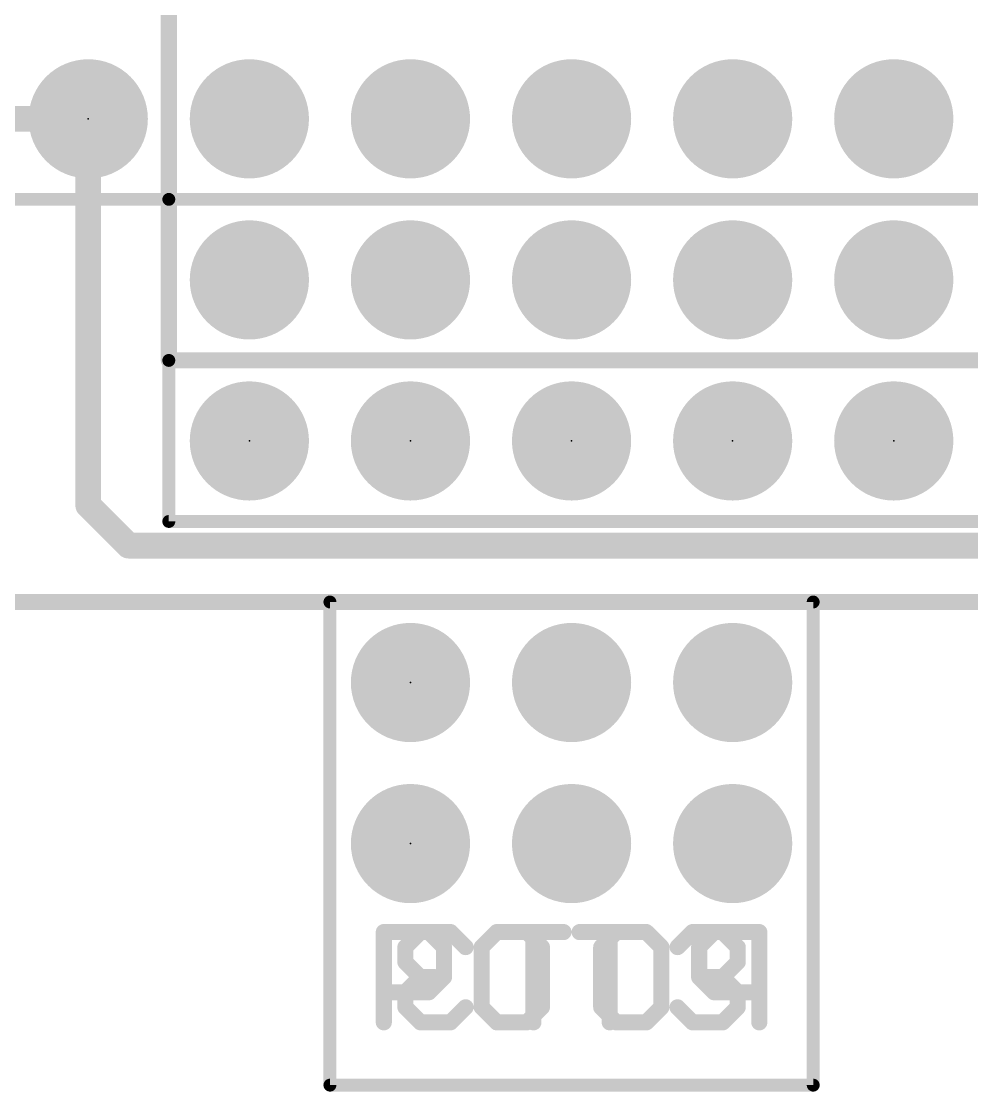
# Model space of a CAD drawing. Extents: x 0 to 108, y -11 to 121.
# Drawn here: x 23.08 to 38.06, y 77.37 to 94.25 of the extents above; entities that cross this region are included whole.
import ezdxf

# ---------------------------------------------------------------- set-up
doc = ezdxf.new("R2010")
doc.units = 0
for name, color, linetype in [('1', 12, 'CONTINUOUS'), ('17', 110, 'CONTINUOUS'), ('21', 41, 'CONTINUOUS'), ('22', 40, 'CONTINUOUS'), ('23', 53, 'CONTINUOUS'), ('51', 53, 'CONTINUOUS')]:
    doc.layers.add(name, color=color, linetype=linetype)

# ---------------------------------------------------------------- blocks, each defined once
blk = doc.blocks.new('RECT')
blk.add_solid([(-0.5, -0.5), (0.5, -0.5), (-0.5, 0.5), (0.5, 0.5)])
blk = doc.blocks.new('ROUNDP')
at = {"const_width": 0.5}
blk.add_lwpolyline([(0, -0.25, 1), (0, 0.25, 1), (0, -0.25)], format="xyb", dxfattribs=at)

msp = doc.modelspace()

# ---------------------------------------------------------------- linework, layer by layer
at = {"layer": '1'}
for points, const_width in [([(25.4, 88.9), (25.4, 110.49)], 0.254), ([(10.16, 92.71), (24.13, 92.71)], 0.4064), ([(24.13, 92.71), (24.13, 86.614)], 0.4064), ([(43.18, 88.9), (25.4, 88.9)], 0.254), ([(24.13, 86.614), (24.765, 85.979)], 0.4064), ([(24.765, 85.979), (46.355, 85.979)], 0.4064), ([(0, 85.09), (85.09, 85.09)], 0.254)]:
    msp.add_lwpolyline(points, dxfattribs=dict(at, const_width=const_width))
for points, const_width in [([(24.2316, 92.71, 1), (24.0284, 92.71)], 0.2032), ([(24.13, 92.6084, 1), (24.13, 92.8116)], 0.2032), ([(25.4, 88.9635, 1), (25.4, 88.8365)], 0.127), ([(25.3365, 88.9, 1), (25.4635, 88.9)], 0.127), ([(24.2018, 86.6858, 1), (24.0582, 86.5422)], 0.2032), ([(24.0284, 86.614, 1), (24.2316, 86.614)], 0.2032), ([(24.765, 86.0806, 1), (24.765, 85.8774)], 0.2032), ([(24.6932, 85.9072, 1), (24.8368, 86.0508)], 0.2032)]:
    msp.add_lwpolyline(points, format="xyb", dxfattribs=dict(at, const_width=const_width))
at = {"layer": '21'}
for points, const_width in [([(25.4, 91.44), (25.4, 102.489)], 0.2032), ([(22.86, 91.44), (25.4, 91.44)], 0.2032), ([(25.4, 88.9), (25.4, 91.44)], 0.2032), ([(25.4, 91.44), (43.18, 91.44)], 0.2032), ([(50.8, 88.9), (25.4, 88.9)], 0.2032), ([(25.4, 88.9), (25.4, 86.36)], 0.2032), ([(25.4, 86.36), (50.8, 86.36)], 0.2032), ([(27.94, 85.09), (35.56, 85.09)], 0.2032), ([(27.94, 77.47), (27.94, 85.09)], 0.2032), ([(35.56, 85.09), (35.56, 77.47)], 0.2032), ([(28.7898, 78.4606), (28.7898, 79.8842)], 0.254), ([(28.7898, 79.8842), (29.5016, 79.8842)], 0.254), ([(29.5016, 79.8842), (29.7389, 79.6469)], 0.254), ([(30.5707, 79.8842), (30.3334, 79.6469)], 0.254), ([(31.0452, 79.8842), (30.5707, 79.8842)], 0.254), ([(31.2825, 79.6469), (31.0452, 79.8842)], 0.254), ([(31.877, 79.8842), (32.8261, 79.8842)], 0.254), ([(32.3515, 78.4606), (32.3515, 79.8842)], 0.254), ([(33.4206, 79.6469), (33.6579, 79.8842)], 0.254), ([(33.6579, 79.8842), (34.1324, 79.8842)], 0.254), ([(34.1324, 79.8842), (34.3697, 79.6469)], 0.254), ([(29.7389, 79.6469), (29.7389, 79.1724)], 0.254), ([(30.3334, 79.6469), (30.3334, 78.6979)], 0.254), ([(31.2825, 78.6979), (31.2825, 79.6469)], 0.254), ([(34.3697, 79.6469), (34.3697, 79.4097)], 0.254), ([(34.3697, 79.4097), (34.1324, 79.1724)], 0.254), ([(29.7389, 79.1724), (29.5016, 78.9351)], 0.254), ([(34.1324, 79.1724), (33.8951, 79.1724)], 0.254), ([(34.1324, 79.1724), (34.3697, 78.9351)], 0.254), ([(29.5016, 78.9351), (28.7898, 78.9351)], 0.254), ([(34.3697, 78.9351), (34.3697, 78.6979)], 0.254), ([(30.3334, 78.6979), (30.5707, 78.4606)], 0.254), ([(31.0452, 78.4606), (31.2825, 78.6979)], 0.254), ([(33.6579, 78.4606), (33.4206, 78.6979)], 0.254), ([(34.3697, 78.6979), (34.1324, 78.4606)], 0.254), ([(30.5707, 78.4606), (31.0452, 78.4606)], 0.254), ([(34.1324, 78.4606), (33.6579, 78.4606)], 0.254), ([(35.56, 77.47), (27.94, 77.47)], 0.2032)]:
    msp.add_lwpolyline(points, dxfattribs=dict(at, const_width=const_width))
for points, const_width in [([(25.4508, 91.44, 1), (25.3492, 91.44)], 0.1016), ([(25.4, 91.4908, 1), (25.4, 91.3892)], 0.1016), ([(25.3492, 91.44, 1), (25.4508, 91.44)], 0.1016), ([(25.4, 91.3892, 1), (25.4, 91.4908)], 0.1016), ([(25.4, 88.9508, 1), (25.4, 88.8492)], 0.1016), ([(25.4508, 88.9, 1), (25.3492, 88.9)], 0.1016), ([(25.3492, 88.9, 1), (25.4508, 88.9)], 0.1016), ([(25.4, 86.4108, 1), (25.4, 86.3092)], 0.1016), ([(25.3492, 86.36, 1), (25.4508, 86.36)], 0.1016), ([(27.94, 85.1408, 1), (27.94, 85.0392)], 0.1016), ([(27.9908, 85.09, 1), (27.8892, 85.09)], 0.1016), ([(35.6108, 85.09, 1), (35.5092, 85.09)], 0.1016), ([(35.56, 85.0392, 1), (35.56, 85.1408)], 0.1016), ([(28.8533, 79.8842, 1), (28.7263, 79.8842)], 0.127), ([(28.7898, 79.9477, 1), (28.7898, 79.8207)], 0.127), ([(29.5465, 79.9291, 1), (29.4567, 79.8393)], 0.127), ([(29.5016, 79.8207, 1), (29.5016, 79.9477)], 0.127), ([(30.5707, 79.9477, 1), (30.5707, 79.8207)], 0.127), ([(30.6156, 79.8393, 1), (30.5258, 79.9291)], 0.127), ([(31.0901, 79.9291, 1), (31.0003, 79.8393)], 0.127), ([(31.0452, 79.8207, 1), (31.0452, 79.9477)], 0.127), ([(31.877, 79.9477, 1), (31.877, 79.8207)], 0.127), ([(32.415, 79.8842, 1), (32.288, 79.8842)], 0.127), ([(32.8261, 79.8207, 1), (32.8261, 79.9477)], 0.127), ([(33.6579, 79.9477, 1), (33.6579, 79.8207)], 0.127), ([(33.7028, 79.8393, 1), (33.613, 79.9291)], 0.127), ([(34.1773, 79.9291, 1), (34.0875, 79.8393)], 0.127), ([(34.1324, 79.8207, 1), (34.1324, 79.9477)], 0.127), ([(29.8024, 79.6469, 1), (29.6754, 79.6469)], 0.127), ([(29.694, 79.602, 1), (29.7838, 79.6918)], 0.127), ([(30.3969, 79.6469, 1), (30.2699, 79.6469)], 0.127), ([(30.2885, 79.6918, 1), (30.3783, 79.602)], 0.127), ([(31.346, 79.6469, 1), (31.219, 79.6469)], 0.127), ([(31.2376, 79.602, 1), (31.3274, 79.6918)], 0.127), ([(33.3757, 79.6918, 1), (33.4655, 79.602)], 0.127), ([(34.4332, 79.6469, 1), (34.3062, 79.6469)], 0.127), ([(34.3248, 79.602, 1), (34.4146, 79.6918)], 0.127), ([(34.4146, 79.3648, 1), (34.3248, 79.4546)], 0.127), ([(34.3062, 79.4097, 1), (34.4332, 79.4097)], 0.127), ([(29.6754, 79.1724, 1), (29.8024, 79.1724)], 0.127), ([(29.7838, 79.1275, 1), (29.694, 79.2173)], 0.127), ([(33.8951, 79.2359, 1), (33.8951, 79.1089)], 0.127), ([(34.1773, 79.2173, 1), (34.0875, 79.1275)], 0.127), ([(34.0875, 79.2173, 1), (34.1773, 79.1275)], 0.127), ([(34.1324, 79.1089, 1), (34.1324, 79.2359)], 0.127), ([(28.7898, 78.9986, 1), (28.7898, 78.8716)], 0.127), ([(29.4567, 78.98, 1), (29.5465, 78.8902)], 0.127), ([(29.5016, 78.8716, 1), (29.5016, 78.9986)], 0.127), ([(34.4332, 78.9351, 1), (34.3062, 78.9351)], 0.127), ([(34.3248, 78.8902, 1), (34.4146, 78.98)], 0.127), ([(30.3783, 78.7428, 1), (30.2885, 78.653)], 0.127), ([(31.3274, 78.653, 1), (31.2376, 78.7428)], 0.127), ([(33.4655, 78.7428, 1), (33.3757, 78.653)], 0.127), ([(34.4146, 78.653, 1), (34.3248, 78.7428)], 0.127), ([(30.2699, 78.6979, 1), (30.3969, 78.6979)], 0.127), ([(31.219, 78.6979, 1), (31.346, 78.6979)], 0.127), ([(34.3062, 78.6979, 1), (34.4332, 78.6979)], 0.127), ([(28.7263, 78.4606, 1), (28.8533, 78.4606)], 0.127), ([(30.5707, 78.5241, 1), (30.5707, 78.3971)], 0.127), ([(30.5258, 78.4157, 1), (30.6156, 78.5055)], 0.127), ([(31.0003, 78.5055, 1), (31.0901, 78.4157)], 0.127), ([(31.0452, 78.3971, 1), (31.0452, 78.5241)], 0.127), ([(32.288, 78.4606, 1), (32.415, 78.4606)], 0.127), ([(33.6579, 78.5241, 1), (33.6579, 78.3971)], 0.127), ([(33.613, 78.4157, 1), (33.7028, 78.5055)], 0.127), ([(34.0875, 78.5055, 1), (34.1773, 78.4157)], 0.127), ([(34.1324, 78.3971, 1), (34.1324, 78.5241)], 0.127), ([(27.94, 77.5208, 1), (27.94, 77.4192)], 0.1016), ([(27.8892, 77.47, 1), (27.9908, 77.47)], 0.1016), ([(35.5092, 77.47, 1), (35.6108, 77.47)], 0.1016), ([(35.56, 77.4192, 1), (35.56, 77.5208)], 0.1016)]:
    msp.add_lwpolyline(points, format="xyb", dxfattribs=dict(at, const_width=const_width))
at = {"layer": '22'}
for points, const_width in [([(25.4, 91.44), (25.4, 102.489)], 0.2032), ([(22.86, 91.44), (25.4, 91.44)], 0.2032), ([(43.18, 91.44), (25.4, 91.44)], 0.2032), ([(25.4, 91.44), (25.4, 88.9)], 0.2032), ([(25.4, 88.9), (25.4, 86.36)], 0.2032), ([(50.8, 88.9), (25.4, 88.9)], 0.2032), ([(50.8, 86.36), (25.4, 86.36)], 0.2032), ([(35.56, 85.09), (27.94, 85.09)], 0.2032), ([(27.94, 77.47), (27.94, 85.09)], 0.2032), ([(35.56, 77.47), (35.56, 85.09)], 0.2032), ([(29.3676, 79.8842), (29.1303, 79.6469)], 0.254), ([(29.8421, 79.8842), (29.3676, 79.8842)], 0.254), ([(30.0794, 79.6469), (29.8421, 79.8842)], 0.254), ([(31.623, 79.8842), (30.6739, 79.8842)], 0.254), ([(31.1485, 78.4606), (31.1485, 79.8842)], 0.254), ([(32.2175, 79.6469), (32.4548, 79.8842)], 0.254), ([(32.4548, 79.8842), (32.9293, 79.8842)], 0.254), ([(32.9293, 79.8842), (33.1666, 79.6469)], 0.254), ([(33.9984, 79.8842), (33.7611, 79.6469)], 0.254), ([(34.7102, 79.8842), (33.9984, 79.8842)], 0.254), ([(34.7102, 78.4606), (34.7102, 79.8842)], 0.254), ([(29.1303, 79.6469), (29.1303, 79.4097)], 0.254), ([(32.2175, 78.6979), (32.2175, 79.6469)], 0.254), ([(33.1666, 79.6469), (33.1666, 78.6979)], 0.254), ([(33.7611, 79.6469), (33.7611, 79.1724)], 0.254), ([(29.1303, 79.4097), (29.3676, 79.1724)], 0.254), ([(29.3676, 79.1724), (29.1303, 78.9351)], 0.254), ([(29.3676, 79.1724), (29.6049, 79.1724)], 0.254), ([(33.7611, 79.1724), (33.9984, 78.9351)], 0.254), ([(29.1303, 78.9351), (29.1303, 78.6979)], 0.254), ([(33.9984, 78.9351), (34.7102, 78.9351)], 0.254), ([(29.1303, 78.6979), (29.3676, 78.4606)], 0.254), ([(29.8421, 78.4606), (30.0794, 78.6979)], 0.254), ([(32.4548, 78.4606), (32.2175, 78.6979)], 0.254), ([(33.1666, 78.6979), (32.9293, 78.4606)], 0.254), ([(29.3676, 78.4606), (29.8421, 78.4606)], 0.254), ([(32.9293, 78.4606), (32.4548, 78.4606)], 0.254), ([(35.56, 77.47), (27.94, 77.47)], 0.2032)]:
    msp.add_lwpolyline(points, dxfattribs=dict(at, const_width=const_width))
for points, const_width in [([(25.4, 91.4908, 1), (25.4, 91.3892)], 0.1016), ([(25.4508, 91.44, 1), (25.3492, 91.44)], 0.1016), ([(25.3492, 91.44, 1), (25.4508, 91.44)], 0.1016), ([(25.4, 91.3892, 1), (25.4, 91.4908)], 0.1016), ([(25.4508, 88.9, 1), (25.3492, 88.9)], 0.1016), ([(25.4, 88.9508, 1), (25.4, 88.8492)], 0.1016), ([(25.3492, 88.9, 1), (25.4508, 88.9)], 0.1016), ([(25.4, 86.4108, 1), (25.4, 86.3092)], 0.1016), ([(25.3492, 86.36, 1), (25.4508, 86.36)], 0.1016), ([(27.94, 85.1408, 1), (27.94, 85.0392)], 0.1016), ([(27.9908, 85.09, 1), (27.8892, 85.09)], 0.1016), ([(35.6108, 85.09, 1), (35.5092, 85.09)], 0.1016), ([(35.56, 85.0392, 1), (35.56, 85.1408)], 0.1016), ([(29.3676, 79.9477, 1), (29.3676, 79.8207)], 0.127), ([(29.4125, 79.8393, 1), (29.3227, 79.9291)], 0.127), ([(29.887, 79.9291, 1), (29.7972, 79.8393)], 0.127), ([(29.8421, 79.8207, 1), (29.8421, 79.9477)], 0.127), ([(30.6739, 79.9477, 1), (30.6739, 79.8207)], 0.127), ([(31.212, 79.8842, 1), (31.085, 79.8842)], 0.127), ([(31.623, 79.8207, 1), (31.623, 79.9477)], 0.127), ([(32.4548, 79.9477, 1), (32.4548, 79.8207)], 0.127), ([(32.4997, 79.8393, 1), (32.4099, 79.9291)], 0.127), ([(32.9742, 79.9291, 1), (32.8844, 79.8393)], 0.127), ([(32.9293, 79.8207, 1), (32.9293, 79.9477)], 0.127), ([(33.9984, 79.9477, 1), (33.9984, 79.8207)], 0.127), ([(34.0433, 79.8393, 1), (33.9535, 79.9291)], 0.127), ([(34.7737, 79.8842, 1), (34.6467, 79.8842)], 0.127), ([(34.7102, 79.8207, 1), (34.7102, 79.9477)], 0.127), ([(29.1938, 79.6469, 1), (29.0668, 79.6469)], 0.127), ([(29.0854, 79.6918, 1), (29.1752, 79.602)], 0.127), ([(30.0345, 79.602, 1), (30.1243, 79.6918)], 0.127), ([(32.281, 79.6469, 1), (32.154, 79.6469)], 0.127), ([(32.1726, 79.6918, 1), (32.2624, 79.602)], 0.127), ([(33.2301, 79.6469, 1), (33.1031, 79.6469)], 0.127), ([(33.1217, 79.602, 1), (33.2115, 79.6918)], 0.127), ([(33.8246, 79.6469, 1), (33.6976, 79.6469)], 0.127), ([(33.7162, 79.6918, 1), (33.806, 79.602)], 0.127), ([(29.1752, 79.4546, 1), (29.0854, 79.3648)], 0.127), ([(29.0668, 79.4097, 1), (29.1938, 79.4097)], 0.127), ([(29.3676, 79.2359, 1), (29.3676, 79.1089)], 0.127), ([(29.4125, 79.1275, 1), (29.3227, 79.2173)], 0.127), ([(29.3227, 79.1275, 1), (29.4125, 79.2173)], 0.127), ([(29.6049, 79.1089, 1), (29.6049, 79.2359)], 0.127), ([(33.806, 79.2173, 1), (33.7162, 79.1275)], 0.127), ([(33.6976, 79.1724, 1), (33.8246, 79.1724)], 0.127), ([(29.1938, 78.9351, 1), (29.0668, 78.9351)], 0.127), ([(29.0854, 78.98, 1), (29.1752, 78.8902)], 0.127), ([(33.9984, 78.9986, 1), (33.9984, 78.8716)], 0.127), ([(33.9535, 78.8902, 1), (34.0433, 78.98)], 0.127), ([(34.7102, 78.8716, 1), (34.7102, 78.9986)], 0.127), ([(29.1752, 78.7428, 1), (29.0854, 78.653)], 0.127), ([(30.1243, 78.653, 1), (30.0345, 78.7428)], 0.127), ([(32.2624, 78.7428, 1), (32.1726, 78.653)], 0.127), ([(33.2115, 78.653, 1), (33.1217, 78.7428)], 0.127), ([(29.0668, 78.6979, 1), (29.1938, 78.6979)], 0.127), ([(32.154, 78.6979, 1), (32.281, 78.6979)], 0.127), ([(33.1031, 78.6979, 1), (33.2301, 78.6979)], 0.127), ([(29.3676, 78.5241, 1), (29.3676, 78.3971)], 0.127), ([(29.3227, 78.4157, 1), (29.4125, 78.5055)], 0.127), ([(29.7972, 78.5055, 1), (29.887, 78.4157)], 0.127), ([(29.8421, 78.3971, 1), (29.8421, 78.5241)], 0.127), ([(31.085, 78.4606, 1), (31.212, 78.4606)], 0.127), ([(32.4548, 78.5241, 1), (32.4548, 78.3971)], 0.127), ([(32.4099, 78.4157, 1), (32.4997, 78.5055)], 0.127), ([(32.8844, 78.5055, 1), (32.9742, 78.4157)], 0.127), ([(32.9293, 78.3971, 1), (32.9293, 78.5241)], 0.127), ([(34.6467, 78.4606, 1), (34.7737, 78.4606)], 0.127), ([(27.94, 77.5208, 1), (27.94, 77.4192)], 0.1016), ([(27.8892, 77.47, 1), (27.9908, 77.47)], 0.1016), ([(35.5092, 77.47, 1), (35.6108, 77.47)], 0.1016), ([(35.56, 77.4192, 1), (35.56, 77.5208)], 0.1016)]:
    msp.add_lwpolyline(points, format="xyb", dxfattribs=dict(at, const_width=const_width))
at = {"layer": '23'}
for p in [(24.13, 92.71), (26.67, 87.63), (29.21, 87.63), (31.75, 87.63), (34.29, 87.63), (36.83, 87.63), (29.21, 83.82), (29.21, 81.28)]:
    msp.add_point(p, dxfattribs=at)

# ---------------------------------------------------------------- block references
at = {"layer": '17', "xscale": 1.8796, "yscale": 1.8796}
for p, rotation in [((24.13, 92.71), 90), ((26.67, 92.71), 180), ((29.21, 92.71), 180), ((31.75, 92.71), 180), ((34.29, 92.71), 180), ((36.83, 92.71), 180), ((26.67, 90.17), 180), ((29.21, 90.17), 180), ((31.75, 90.17), 180), ((34.29, 90.17), 180), ((36.83, 90.17), 180), ((26.67, 87.63), 180), ((29.21, 87.63), 180), ((31.75, 87.63), 180), ((34.29, 87.63), 180), ((36.83, 87.63), 180), ((29.21, 83.82), 90), ((31.75, 83.82), 90), ((34.29, 83.82), 90), ((29.21, 81.28), 90), ((31.75, 81.28), 90), ((34.29, 81.28), 90)]:
    msp.add_blockref('ROUNDP', p, dxfattribs=dict(at, rotation=rotation))
at = {"layer": '51', "xscale": 0.508, "yscale": 0.508}
for p in [(24.13, 92.71), (29.21, 83.82), (31.75, 83.82), (34.29, 83.82), (29.21, 81.28), (31.75, 81.28), (34.29, 81.28)]:
    msp.add_blockref('RECT', p, dxfattribs=at)
at = {"layer": '51', "xscale": 0.508, "yscale": 0.508, "rotation": 90}
for p in [(26.67, 92.71), (29.21, 92.71), (31.75, 92.71), (34.29, 92.71), (36.83, 92.71), (26.67, 90.17), (29.21, 90.17), (31.75, 90.17), (34.29, 90.17), (36.83, 90.17), (26.67, 87.63), (29.21, 87.63), (31.75, 87.63), (34.29, 87.63), (36.83, 87.63)]:
    msp.add_blockref('RECT', p, dxfattribs=at)

doc.saveas('drawing.dxf')
